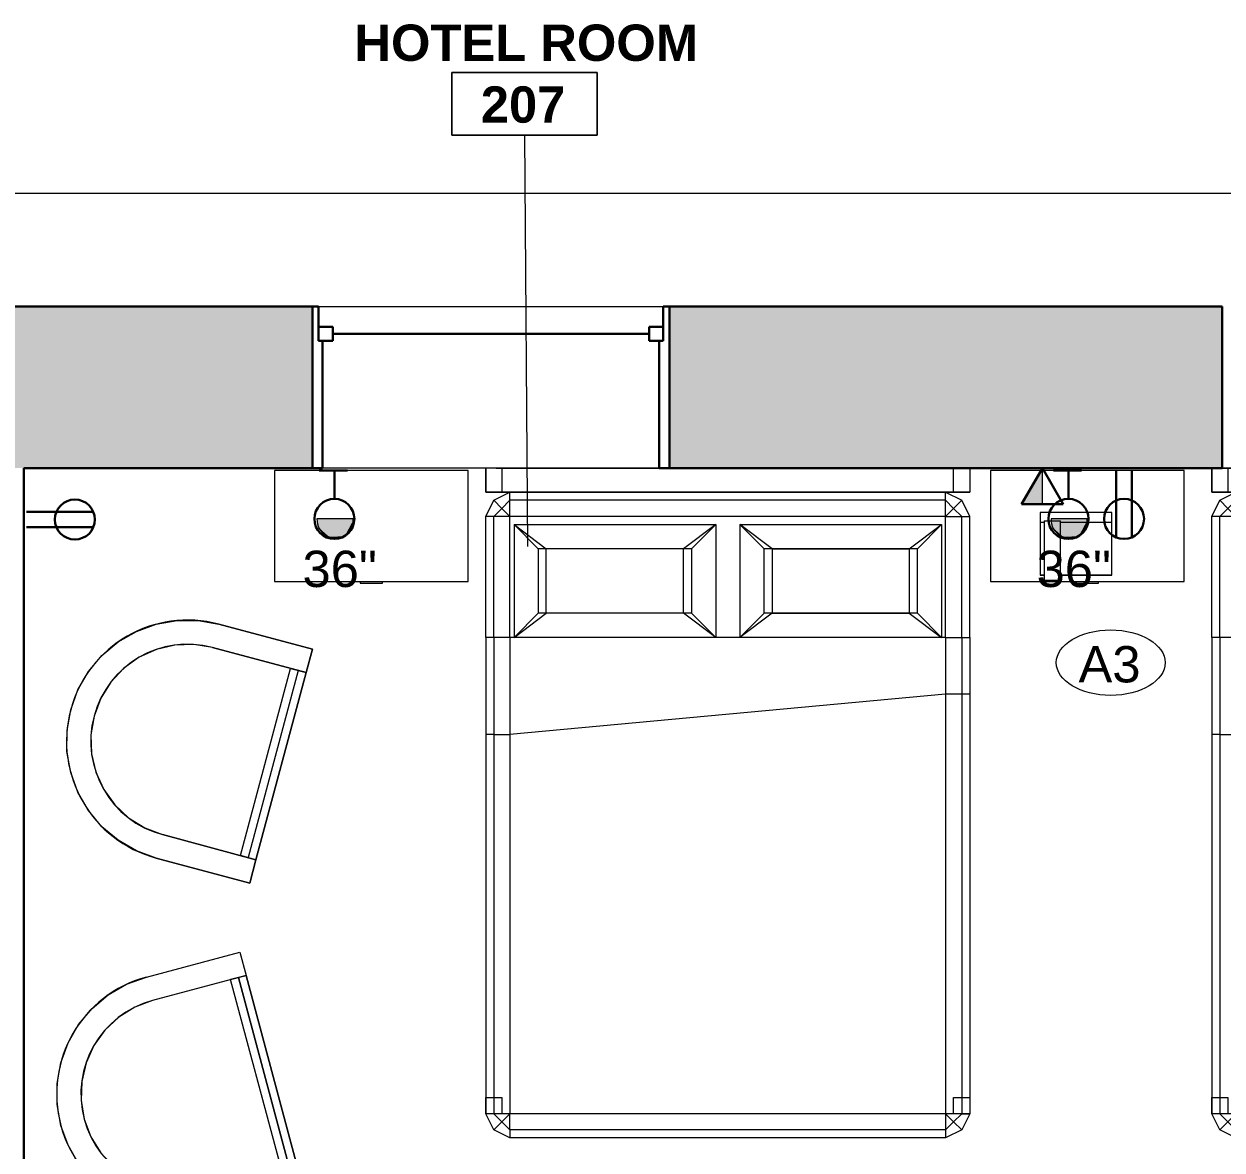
# Model space of a CAD drawing. Header units: inches. Extents: x -1176 to 1507, y -2563 to 978.
# Drawn here: x -344.8 to -196.3, y 459.2 to 598.7 of the extents above; entities that cross this region are included whole.
import ezdxf

# ---------------------------------------------------------------- set-up
doc = ezdxf.new("R2010")
doc.units = ezdxf.units.IN
doc.header["$MEASUREMENT"] = 0
for name, color, linetype, lineweight in [('A-ANNO-NOTE', 131, 'Continuous', 40), ('A-AREA-IDEN', 2, 'Continuous', 9), ('A-FLOR', 192, 'Continuous', 18), ('A-GLAZ', 151, 'Continuous', 18), ('A-WALL', 113, 'Continuous', 18), ('A-WALL-PATT', 111, 'Continuous', 18), ('G-IMPT', 8, 'Continuous', 9), ('I-FURN', 30, 'Continuous', 9), ('Q-SPCQ', 91, 'Continuous', 9), ('Q-SPCQ-IDEN', 132, 'Continuous', 9)]:
    doc.layers.add(name, color=color, linetype=linetype, lineweight=lineweight)
doc.styles.add('Arial', font='arial.ttf', dxfattribs={"height": 4.5})
doc.styles.add('Swis721 Lt BT', font='swissl.ttf', dxfattribs={"height": 4.5})
doc.styles.add('Swis721 Lt BT_B', font='', dxfattribs={"height": 4.5})
doc.styles.get('Swis721 Lt BT_B').set_extended_font_data('Swis721 Lt BT', bold=True)

# ---------------------------------------------------------------- blocks, each defined once
blk = doc.blocks.new('Double Hung - side window 4_ X 6_ 3_ H 3-6128194-2nd Floor Power _ Signal')
at = {"layer": 'A-GLAZ', "color": 8, "lineweight": 30}
for p, q in [((-22.12, 10), (-21.37, 10)), ((-21.37, 5.75), (-21.37, 10)), ((21.37, 5.75), (21.37, 10)), ((22.12, 10), (21.37, 10)), ((-21.37, 7.5), (-21.37, 5.75)), ((-21.37, 7.5), (-19.62, 7.5)), ((-19.62, 7.5), (-19.62, 5.75)), ((19.62, 7.5), (19.62, 5.75)), ((21.37, 7.5), (19.62, 7.5)), ((21.37, 7.5), (21.37, 5.75)), ((-19.62, 6.62), (19.62, 6.62)), ((-21.37, 5.75), (-19.62, 5.75)), ((-21.37, 5.75), (-20.87, 5.75)), ((-20.87, -10), (-20.87, 5.75)), ((21.37, 5.75), (19.62, 5.75)), ((20.87, 5.75), (21.37, 5.75)), ((20.87, 5.75), (20.87, -10)), ((-20.87, -10), (-22.12, -10)), ((20.87, -10), (22.12, -10))]:
    blk.add_line(p, q, dxfattribs=at)
blk = doc.blocks.new('Bed_762 - 12ZBED04_dwg-6546853-2nd Floor Power _ Signal')
at = {"layer": 'G-IMPT'}
for p, q in [((0, 60), (3, 60)), ((0, 60), (3, 60)), ((0, 60), (3, 60)), ((0, 60), (3, 60)), ((3, 60), (3, 0)), ((3, 60), (3, 58)), ((3, 60), (3, 58)), ((3, 57), (3, 60)), ((3, 60), (3, 0)), ((6, 60), (4, 59)), ((6, 60), (4, 59)), ((21, 60), (6, 60)), ((21, 60), (6, 60)), ((6, 59), (6, 60)), ((21, 60), (28, 60)), ((21, 60), (28, 60)), ((21, 59), (21, 60)), ((28, 60), (80, 60)), ((28, 60), (80, 60)), ((28, 60), (28, 59)), ((78, 58), (78, 60)), ((78, 58), (78, 60)), ((78, 60), (80, 60)), ((78, 60), (80, 60)), ((80, 60), (82, 59)), ((80, 60), (82, 59)), ((80, 59), (80, 60)), ((80, 60), (80, 58)), ((80, 60), (80, 58)), ((3, 58), (0, 58)), ((3, 58), (0, 58)), ((3, 57), (4, 59)), ((3, 57), (4, 59)), ((5, 58), (4, 59)), ((4, 57), (5, 58)), ((6, 59), (5, 58)), ((6, 57), (5, 58)), ((6, 57), (6, 59)), ((21, 59), (6, 59)), ((21, 57), (21, 59)), ((21, 59), (28, 59)), ((28, 59), (28, 57)), ((28, 59), (80, 59)), ((80, 58), (78, 58)), ((80, 58), (78, 58)), ((80, 59), (80, 57)), ((80, 59), (81, 58)), ((80, 57), (81, 58)), ((81, 58), (82, 59)), ((81, 58), (82, 57)), ((82, 59), (83, 57)), ((82, 59), (83, 57)), ((3, 57), (3, 3)), ((3, 57), (3, 3)), ((4, 57), (3, 57)), ((3, 3), (3, 57)), ((6, 57), (4, 57)), ((4, 57), (4, 3)), ((21, 57), (6, 57)), ((6, 57), (6, 3)), ((7, 31.5), (7, 56.5)), ((7, 56.5), (21, 56.5)), ((7, 56.5), (10, 53.5)), ((10, 52.5), (7, 56.5)), ((21, 56.5), (18, 53.5)), ((18, 52.5), (21, 56.5)), ((21, 57), (21, 56.5)), ((21, 57), (28, 57)), ((21, 56.5), (21, 31.5)), ((21, 56.5), (21, 31.5)), ((28, 57), (33, 3)), ((28, 57), (80, 57)), ((80, 57), (82, 57)), ((80, 57), (80, 3)), ((82, 57), (83, 57)), ((82, 57), (82, 3)), ((83, 57), (83, 3)), ((83, 57), (83, 3)), ((10, 53.5), (10, 52.5)), ((18, 53.5), (10, 53.5)), ((18, 53.5), (18, 52.5)), ((10, 52.5), (10, 35.5)), ((10, 35.5), (10, 52.5)), ((10, 52.5), (18, 52.5)), ((18, 52.5), (18, 35.5)), ((18, 35.5), (18, 52.5)), ((0, 45.5), (0, 1.27)), ((0, 1.27), (0, 45.5)), ((10, 35.5), (7, 31.5)), ((7, 31.5), (10, 34.5)), ((10, 35.5), (10, 34.5)), ((10, 35.5), (18, 35.5)), ((18, 34.5), (10, 34.5)), ((18, 35.5), (18, 34.5)), ((18, 35.5), (21, 31.5)), ((21, 31.5), (18, 34.5)), ((7, 31.5), (21, 31.5)), ((21, 31.5), (21, 28.5)), ((7, 3.5), (7, 28.5)), ((7, 28.5), (21, 28.5)), ((10, 25.5), (7, 28.5)), ((7, 28.5), (10, 24.5)), ((18, 25.5), (21, 28.5)), ((21, 28.5), (18, 24.5)), ((21, 28.5), (21, 3.5)), ((21, 28.5), (21, 3.5)), ((10, 25.5), (18, 25.5)), ((10, 25.5), (10, 24.5)), ((18, 25.5), (18, 24.5)), ((10, 24.5), (10, 7.5)), ((18, 24.5), (10, 24.5)), ((10, 24.5), (10, 7.5)), ((18, 24.5), (18, 7.5)), ((18, 24.5), (18, 7.5)), ((7, 3.5), (10, 7.5)), ((10, 7.5), (10, 6.5)), ((18, 7.5), (10, 7.5)), ((18, 7.5), (18, 6.5)), ((21, 3.5), (18, 7.5)), ((10, 6.5), (7, 3.5)), ((10, 6.5), (18, 6.5)), ((21, 3.5), (18, 6.5)), ((4, 1), (3, 3)), ((4, 1), (3, 3)), ((4, 3), (3, 3)), ((3, 0), (3, 3)), ((6, 3), (4, 3)), ((5, 2), (4, 3)), ((6, 3), (5, 2)), ((21, 3), (6, 3)), ((6, 3), (6, 1)), ((7, 3.5), (21, 3.5)), ((21, 3.5), (21, 3)), ((21, 3), (21, 1)), ((21, 3), (33, 3)), ((33, 1), (33, 3)), ((33, 3), (80, 3)), ((82, 3), (80, 3)), ((80, 3), (81, 2)), ((80, 3), (80, 1)), ((82, 3), (81, 2)), ((83, 3), (82, 1)), ((83, 3), (82, 1)), ((82, 3), (83, 3)), ((0, 2), (3, 2)), ((0, 2), (3, 2)), ((3, 2), (3, 0)), ((3, 2), (3, 0)), ((5, 2), (4, 1)), ((6, 1), (5, 2)), ((78, 0), (78, 2)), ((78, 0), (78, 2)), ((78, 2), (80, 2)), ((78, 2), (80, 2)), ((81, 2), (80, 1)), ((80, 2), (80, 0)), ((80, 2), (80, 0)), ((81, 2), (82, 1)), ((3, 0), (0, 0)), ((6, 0), (4, 1)), ((6, 0), (4, 1)), ((21, 1), (6, 1)), ((6, 1), (6, 0)), ((21, 0), (6, 0)), ((21, 1), (21, 0)), ((21, 1), (33, 1)), ((21, 0), (33, 0)), ((33, 1), (33, 0)), ((33, 1), (80, 1)), ((33, 0), (80, 0)), ((82, 1), (80, 0)), ((82, 1), (80, 0)), ((80, 1), (80, 0)), ((0, 0), (3, 0)), ((3, 0), (0, 0)), ((3, 0), (0, 0)), ((21, 0), (6, 0)), ((21, 0), (33, 0)), ((33, 0), (80, 0)), ((80, 0), (78, 0)), ((80, 0), (78, 0))]:
    blk.add_line(p, q, dxfattribs=at)
blk = doc.blocks.new('Bed_762 - Bed_762-6546859-2nd Floor Power _ Signal')
blk.add_blockref('Bed_762 - 12ZBED04_dwg-6546853-2nd Floor Power _ Signal', (0, 0))
blk = doc.blocks.new('Bed_Side_Table_5122 - T-4-6544423-2nd Floor Power _ Signal')
at = {"layer": 'I-FURN'}
for p, q in [((12, 3.99), (-12, 3.99)), ((-12, 3.99), (-12, -9.79)), ((12, -9.79), (12, 3.99)), ((-12, -9.79), (-1.38, -9.79)), ((-1.38, -9.79), (-1.38, -10)), ((-1.38, -9.79), (1.38, -9.79)), ((-1.38, -10), (1.38, -10)), ((1.38, -10), (1.38, -9.79)), ((1.38, -9.79), (12, -9.79))]:
    blk.add_line(p, q, dxfattribs=at)
blk = doc.blocks.new('F-Chairs - LC-3-8286605-2nd Floor Power _ Signal')
at = {"layer": 'I-FURN'}
for p, q in [((-15, -15), (-15, -27)), ((-15, -27), (-15, -15)), ((-15, -27), (-15, -15)), ((-12, -27), (-12, -15)), ((-12, -15), (-12, -27)), ((-12, -15), (-12, -27)), ((12, -15), (12, -27)), ((12, -27), (12, -15)), ((12, -27), (12, -15)), ((15, -27), (15, -15)), ((15, -15), (15, -27)), ((15, -15), (15, -27)), ((-12, -27), (-12, -25)), ((-12, -25), (-12, -26)), ((-12, -25), (12, -25)), ((12, -26), (12, -25)), ((12, -25), (12, -27)), ((12, -26), (-12, -26)), ((-12, -26), (-12, -27)), ((12, -26), (-12, -26)), ((12, -27), (12, -26)), ((-15, -27), (-12, -27)), ((-12, -27), (-15, -27)), ((-12, -27), (-15, -27)), ((12, -27), (-12, -27)), ((12, -27), (-12, -27)), ((-12, -27), (12, -27)), ((12, -27), (-12, -27)), ((12, -27), (15, -27)), ((15, -27), (12, -27)), ((15, -27), (12, -27))]:
    blk.add_line(p, q, dxfattribs=at)
at = {"layer": 'I-FURN', "flags": 128}
for points in [[(-15, -15), (-14.77, -12.4), (-14.1, -9.87), (-12.99, -7.5), (-11.49, -5.36), (-9.64, -3.51), (-7.5, -2.01), (-5.13, -0.9), (-2.6, -0.23), (0, 0), (2.6, -0.23), (5.13, -0.9), (7.5, -2.01), (9.64, -3.51), (11.49, -5.36), (12.99, -7.5), (14.1, -9.87), (14.77, -12.4), (15, -15)], [(12, -15), (11.77, -12.66), (11.09, -10.41), (9.98, -8.33), (8.49, -6.51), (6.67, -5.02), (4.59, -3.91), (2.34, -3.23), (0, -3), (-2.34, -3.23), (-4.59, -3.91), (-6.67, -5.02), (-8.49, -6.51), (-9.98, -8.33), (-11.09, -10.41), (-11.77, -12.66), (-12, -15)]]:
    blk.add_lwpolyline(points, dxfattribs=at)
at = {"layer": 'I-FURN'}
for radius, start in [(15, 360), (15, 360), (12, 0), (12, 0)]:
    blk.add_arc((0, -15), radius, start, 180, dxfattribs=at)
blk = doc.blocks.new('F-Chairs - LC-3-8287220-2nd Floor Power _ Signal')
at = {"layer": 'I-FURN'}
for p, q in [((-15, 27), (-12, 27)), ((-15, 15), (-15, 27)), ((-15, 15), (-15, 27)), ((-15, 27), (-12, 27)), ((-15, 15), (-15, 27)), ((-15, 27), (-12, 27)), ((-12, 27), (-12, 15)), ((-12, 27), (12, 27)), ((-12, 27), (12, 27)), ((-12, 27), (12, 27)), ((12, 27), (-12, 27)), ((-12, 25), (-12, 27)), ((-12, 27), (-12, 26)), ((-12, 27), (-12, 15)), ((-12, 27), (-12, 15)), ((12, 27), (15, 27)), ((12, 15), (12, 27)), ((12, 27), (15, 27)), ((12, 27), (15, 27)), ((12, 26), (12, 27)), ((12, 27), (12, 25)), ((12, 15), (12, 27)), ((12, 15), (12, 27)), ((15, 27), (15, 15)), ((15, 27), (15, 15)), ((15, 27), (15, 15)), ((12, 26), (-12, 26)), ((-12, 26), (-12, 25)), ((-12, 26), (12, 26)), ((12, 25), (12, 26)), ((12, 25), (-12, 25))]:
    blk.add_line(p, q, dxfattribs=at)
at = {"layer": 'I-FURN', "flags": 128}
for points in [[(15, 15), (14.77, 12.4), (14.1, 9.87), (12.99, 7.5), (11.49, 5.36), (9.64, 3.51), (7.5, 2.01), (5.13, 0.9), (2.6, 0.23), (0, 0), (-2.6, 0.23), (-5.13, 0.9), (-7.5, 2.01), (-9.64, 3.51), (-11.49, 5.36), (-12.99, 7.5), (-14.1, 9.87), (-14.77, 12.4), (-15, 15)], [(-12, 15), (-11.77, 12.66), (-11.09, 10.41), (-9.98, 8.33), (-8.49, 6.51), (-6.67, 5.02), (-4.59, 3.91), (-2.34, 3.23), (0, 3), (2.34, 3.23), (4.59, 3.91), (6.67, 5.02), (8.49, 6.51), (9.98, 8.33), (11.09, 10.41), (11.77, 12.66), (12, 15)]]:
    blk.add_lwpolyline(points, dxfattribs=at)
at = {"layer": 'I-FURN'}
for radius, end in [(15, 0), (15, 0), (12, 360), (12, 360)]:
    blk.add_arc((0, 15), radius, 180, end, dxfattribs=at)
blk = doc.blocks.new('Speaker_Phone_6931 - Phone-6780614-2nd Floor Power _ Signal')
at = {"layer": 'Q-SPCQ'}
for p, q in [((-7.79, 12.24), (-14.18, 12.24)), ((-14.18, 12.24), (-14.18, 4.45)), ((-14.18, 12.24), (-7.79, 12.24)), ((-14.18, 12.24), (-14.18, 4.45)), ((-5.77, 12.85), (-7.79, 12.85)), ((-7.79, 12.85), (-7.79, 12.24)), ((-5.77, 12.85), (-7.79, 12.85)), ((-7.79, 12.85), (-7.79, 5.69)), ((-5.79, 12.24), (-5.3, 12.24)), ((-5.77, 12.24), (-5.77, 12.85)), ((-5.77, 5.69), (-5.77, 12.85)), ((-5.3, 12.24), (-5.77, 12.24)), ((-5.3, 4.45), (-5.3, 12.24)), ((-5.3, 4.45), (-5.3, 12.24)), ((-7.79, 6.51), (-7.79, 5.51)), ((-5.79, 5.51), (-5.79, 6.51)), ((-14.18, 5.69), (-7.79, 5.69)), ((-5.79, 5.51), (-7.79, 5.51)), ((-5.79, 5.69), (-5.3, 5.69)), ((-14.18, 4.45), (-5.3, 4.45)), ((-14.18, 4.45), (-5.3, 4.45))]:
    blk.add_line(p, q, dxfattribs=at)
blk = doc.blocks.new('Appliance_Specialty Equipment Tag - Standard-3515593-2nd Floor Power _ Signal')
at = {"layer": 'Q-SPCQ-IDEN'}
blk.add_ellipse((-0.0499, 0.0037), major_axis=(-0.1406, 0), ratio=0.600473, dxfattribs=at)
blk = doc.blocks.new('Room Tag - Room Name and Number-3379422-2nd Floor Power _ Signal')
at = {"layer": 'A-AREA-IDEN'}
for p, q in [((-0.1881, -0.1636), (-0.1881, -0.0018)), ((-0.1881, -0.0018), (0.1869, -0.0018)), ((0.1869, -0.0018), (-0.1881, -0.0018)), ((-0.1881, -0.0018), (-0.1881, -0.1636)), ((0.1869, -0.0018), (0.1869, -0.1636)), ((0.1869, -0.1636), (0.1869, -0.0018)), ((0.1869, -0.1636), (-0.1881, -0.1636)), ((-0.1881, -0.1636), (0.1869, -0.1636))]:
    blk.add_line(p, q, dxfattribs=at)

msp = doc.modelspace()

# ---------------------------------------------------------------- hatches: boundary and pattern name
at = {"layer": 'A-ANNO-NOTE', "lineweight": 9}
for points in [[(-221.15, 539.22), (-218.57, 539.22), (-218.57, 543.68), (-219.13, 542.71)], [(-304, 537.22), (-304, 537.38), (-308.5, 537.38)], [(-308.5, 537.14), (-304, 537.22), (-308.5, 537.38)], [(-308.27, 536.29), (-304, 537.22), (-308.5, 537.14)], [(-308.27, 536.29), (-308.5, 537.14), (-308.41, 536.67)], [(-304.94, 535.45), (-304, 537.22), (-308.27, 536.29)], [(-306.99, 535.16), (-304.94, 535.45), (-308.27, 536.29)], [(-307.49, 535.41), (-308.27, 536.29), (-308.02, 535.89)], [(-306.99, 535.16), (-308.27, 536.29), (-307.49, 535.41)], [(-304.94, 535.45), (-304.2, 536.37), (-304, 537.22)], [(-304.94, 535.45), (-304.7, 535.65), (-304.2, 536.37)], [(-304.7, 535.65), (-304.59, 535.77), (-304.2, 536.37)], [(-304.59, 535.77), (-304.35, 536.09), (-304.2, 536.37)], [(-304.2, 536.37), (-304.07, 536.74), (-304, 537.22)], [(-304.07, 536.74), (-304.03, 536.9), (-304, 537.22)], [(-213, 537.22), (-213, 537.38), (-217.5, 537.38)], [(-217.5, 537.14), (-213, 537.22), (-217.5, 537.38)], [(-217.27, 536.29), (-213, 537.22), (-217.5, 537.14)], [(-217.27, 536.29), (-217.5, 537.14), (-217.41, 536.67)], [(-213.94, 535.45), (-213, 537.22), (-217.27, 536.29)], [(-215.99, 535.16), (-213.94, 535.45), (-217.27, 536.29)], [(-216.49, 535.41), (-217.27, 536.29), (-217.02, 535.89)], [(-215.99, 535.16), (-217.27, 536.29), (-216.49, 535.41)], [(-213.94, 535.45), (-213.2, 536.37), (-213, 537.22)], [(-213.94, 535.45), (-213.7, 535.65), (-213.2, 536.37)], [(-213.7, 535.65), (-213.59, 535.77), (-213.2, 536.37)], [(-213.59, 535.77), (-213.35, 536.09), (-213.2, 536.37)], [(-213.2, 536.37), (-213.07, 536.74), (-213, 537.22)], [(-213.07, 536.74), (-213.03, 536.9), (-213, 537.22)], [(-306.99, 535.16), (-305.36, 535.22), (-304.94, 535.45)], [(-306.21, 535.03), (-305.36, 535.22), (-306.99, 535.16)], [(-306.29, 535.03), (-306.99, 535.16), (-306.61, 535.06)], [(-306.29, 535.03), (-306.21, 535.03), (-306.99, 535.16)], [(-306.21, 535.03), (-305.82, 535.08), (-305.36, 535.22)], [(-215.99, 535.16), (-214.36, 535.22), (-213.94, 535.45)], [(-215.21, 535.03), (-214.36, 535.22), (-215.99, 535.16)], [(-215.29, 535.03), (-215.99, 535.16), (-215.61, 535.06)], [(-215.29, 535.03), (-215.21, 535.03), (-215.99, 535.16)], [(-215.21, 535.03), (-214.82, 535.08), (-214.36, 535.22)]]:
    msp.add_hatch(color=256, dxfattribs=at).paths.add_polyline_path(points, flags=0)
at = {"layer": 'A-WALL-PATT', "lineweight": 9}
h = msp.add_hatch(color=7, dxfattribs=at)
h.paths.add_polyline_path([(-105.01, 543.68), (-97.77, 543.68), (-97.77, 563.68), (-152.07, 563.68), (-152.07, 543.68)], flags=0)
h.paths.add_polyline_path([(-196.3, 543.68), (-196.3, 563.68), (-264.81, 563.68), (-264.81, 543.68), (-208.51, 543.68)], flags=0)
h.paths.add_polyline_path([(-53.53, 543.68), (1.72, 543.68), (1.72, 563.68), (-53.53, 563.68)], flags=0)
h.paths.add_polyline_path([(-556.57, 543.68), (-516.71, 543.68), (-516.71, 563.68), (-590.07, 563.68), (-590.07, 543.68), (-570.04, 543.68)], flags=0)
h.paths.add_polyline_path([(-476.71, 543.68), (-421.79, 543.68), (-421.79, 563.68), (-476.71, 563.68)], flags=0)
h.paths.add_polyline_path([(-356.82, 543.68), (-309.04, 543.68), (-309.04, 563.68), (-377.56, 563.68), (-377.56, 543.68)], flags=0)

# ---------------------------------------------------------------- linework, layer by layer
at = {"layer": 'A-ANNO-NOTE', "lineweight": 9}
for p, q in [((-218.57, 543.68), (-221.15, 539.22)), ((-218.57, 539.22), (-218.57, 543.68)), ((-221.15, 539.22), (-218.57, 539.22)), ((-304, 537.38), (-308.5, 537.38)), ((-213, 537.38), (-217.5, 537.38))]:
    msp.add_line(p, q, dxfattribs=at)
at = {"layer": 'A-ANNO-NOTE', "lineweight": 30}
for p, q in [((-218.57, 543.68), (-221.15, 539.22)), ((-218.57, 543.68), (-215.99, 539.22)), ((-304.7, 543.36), (-308.21, 543.36)), ((-306.33, 543.36), (-306.33, 539.85)), ((-213.7, 543.36), (-217.21, 543.36)), ((-215.33, 543.36), (-215.33, 539.85)), ((-209.41, 543.36), (-209.41, 535.09)), ((-207.5, 543.36), (-207.5, 535.09)), ((-215.99, 539.22), (-221.15, 539.22)), ((-344.49, 538.26), (-336.23, 538.26)), ((-344.49, 536.35), (-336.23, 536.35))]:
    msp.add_line(p, q, dxfattribs=at)
for centre in [(-338.51, 537.3), (-306.34, 537.38), (-215.34, 537.38), (-208.45, 537.38)]:
    msp.add_circle(centre, 2.48, dxfattribs=at)
at = {"layer": 'A-ANNO-NOTE', "lineweight": 9}
for centre in [(-306.25, 537.28), (-215.25, 537.28)]:
    msp.add_arc(centre, 2.25, 177.6427, 2.3573, dxfattribs=at)
at = {"layer": 'A-AREA-IDEN'}
msp.add_line((-282.35, 533.96), (-282.73, 584.92), dxfattribs=at)
at = {"layer": 'A-FLOR'}
msp.add_line((-5.28, 577.68), (-473.09, 577.68), dxfattribs=at)
at = {"layer": 'A-WALL', "color": 8, "lineweight": 30}
for p, q in [((-309.04, 563.68), (-377.56, 563.68)), ((-309.04, 543.68), (-309.04, 563.68)), ((-196.3, 563.68), (-264.81, 563.68)), ((-264.81, 563.68), (-264.81, 543.68)), ((-196.3, 543.68), (-196.3, 563.68)), ((-344.82, 543.68), (-309.04, 543.68)), ((-344.82, 447.18), (-344.82, 543.68)), ((-264.81, 543.68), (-196.3, 543.68))]:
    msp.add_line(p, q, dxfattribs=at)
at = {"layer": 'A-WALL', "lineweight": 9}
for p, q in [((-309.04, 563.68), (-264.81, 563.68)), ((-264.81, 543.68), (-309.04, 543.68))]:
    msp.add_line(p, q, dxfattribs=at)

# ---------------------------------------------------------------- block references
at = {"layer": 'A-AREA-IDEN', "xscale": 47.99999999999997, "yscale": 47.99999999999997, "zscale": 47.99999999999997}
msp.add_blockref('Room Tag - Room Name and Number-3379422-2nd Floor Power _ Signal', (-282.74, 592.78), dxfattribs=at)
at = {"layer": 'A-GLAZ'}
msp.add_blockref('Double Hung - side window 4_ X 6_ 3_ H 3-6128194-2nd Floor Power _ Signal', (-286.93, 553.68), dxfattribs=at)
at = {"layer": 'I-FURN'}
for name, p, rotation in [('Bed_762 - Bed_762-6546859-2nd Floor Power _ Signal', (-287.57, 543.68), 269.9999999999998), ('Bed_762 - Bed_762-6546859-2nd Floor Power _ Signal', (-197.57, 543.68), 269.9999999999998), ('F-Chairs - LC-3-8286605-2nd Floor Power _ Signal', (-339.03, 513.73), 74.99999999999947), ('F-Chairs - LC-3-8287220-2nd Floor Power _ Signal', (-340.25, 462.24), 285.0000000000002)]:
    msp.add_blockref(name, p, dxfattribs=dict(at, rotation=rotation))
for p in [(-301.76, 539.4), (-213.01, 539.4)]:
    msp.add_blockref('Bed_Side_Table_5122 - T-4-6544423-2nd Floor Power _ Signal', p, dxfattribs=at)
at = {"layer": 'Q-SPCQ', "rotation": 180}
msp.add_blockref('Speaker_Phone_6931 - Phone-6780614-2nd Floor Power _ Signal', (-224.13, 542.64), dxfattribs=at)
at = {"layer": 'Q-SPCQ-IDEN', "xscale": 47.99999999999997, "yscale": 47.99999999999997, "zscale": 47.99999999999997}
msp.add_blockref('Appliance_Specialty Equipment Tag - Standard-3515593-2nd Floor Power _ Signal', (-207.7, 519.39), dxfattribs=at)

# ---------------------------------------------------------------- texts
at = {"layer": 'A-ANNO-NOTE', "lineweight": 9, "char_height": 4.5, "width": 10.302, "attachment_point": 1, "style": 'Swis721 Lt BT'}
for insert in [(-310.29, 533.44), (-219.29, 533.44)]:
    msp.add_mtext('36"', dxfattribs=dict(at, insert=insert))
at = {"layer": 'A-AREA-IDEN', "char_height": 4.5, "attachment_point": 1, "style": 'Swis721 Lt BT_B'}
for s, insert, width in [('HOTEL ROOM', (-303.86, 598.63), 51.0555), ('207', (-288.19, 590.97), 12.726)]:
    msp.add_mtext(s, dxfattribs=dict(at, insert=insert, width=width))
at = {"layer": 'Q-SPCQ-IDEN', "insert": (-214.09, 521.62), "char_height": 4.5, "width": 9.393, "attachment_point": 1, "style": 'Arial'}
msp.add_mtext('A3', dxfattribs=at)

doc.saveas('drawing.dxf')
